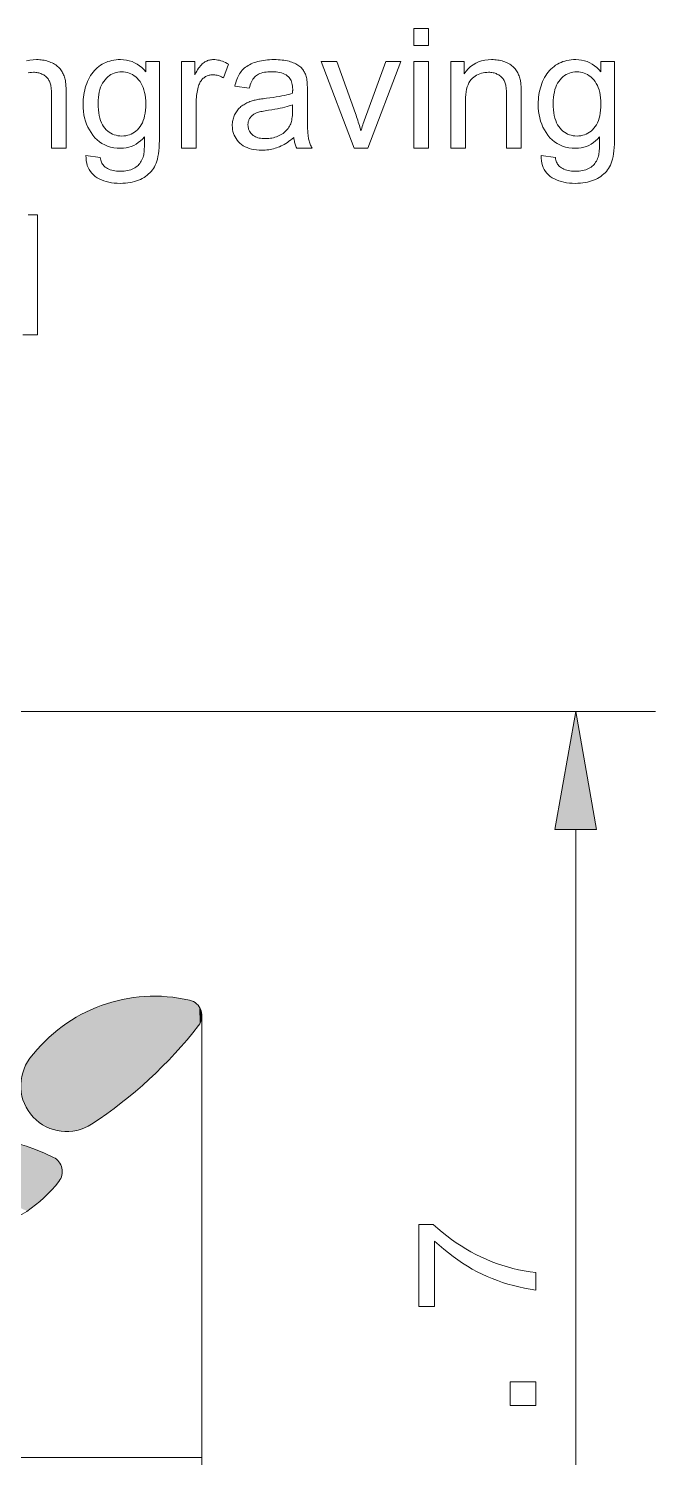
# Model space of a CAD drawing. Extents: x 5 to 409, y 5 to 583.
# Drawn here: x 292.36 to 308.09, y 339.34 to 375.17 of the extents above; entities that cross this region are included whole.
import ezdxf

# ---------------------------------------------------------------- set-up
doc = ezdxf.new("R2010")
doc.units = 0
doc.linetypes.add('CENTERX2', pattern=[20.32, 12.7, -2.54, 2.54, -2.54])
for name, color, linetype, lineweight in [('CENTERLINE', 4, 'CENTERX2', 25), ('DIMENSIONS', 2, 'Continuous', 25), ('OUTLINE', 7, 'Continuous', 70), ('TEXT', 2, 'Continuous', 25)]:
    doc.layers.add(name, color=color, linetype=linetype, lineweight=lineweight)

msp = doc.modelspace()

# ---------------------------------------------------------------- linework, layer by layer
at = {"layer": 'CENTERLINE', "lineweight": 18}
msp.add_line((296.714, 339.34), (227.314, 339.337), dxfattribs=at)
at = {"layer": 'DIMENSIONS', "lineweight": 13}
for p, q in [((239.09, 358.045), (308.088, 358.045)), ((306.088, 323.591), (306.088, 355.09)), ((296.714, 350.415), (296.714, 306.719))]:
    msp.add_line(p, q, dxfattribs=at)
for points in [[(306.609, 355.09), (306.088, 358.045), (305.567, 355.09)], [(305.088, 343.536), (304.944, 343.558), (304.803, 343.583), (304.663, 343.613), (304.526, 343.646), (304.39, 343.684), (304.256, 343.726), (304.125, 343.772), (303.995, 343.822), (303.868, 343.876), (303.742, 343.934), (303.618, 343.996), (303.495, 344.063), (303.373, 344.135), (303.252, 344.211), (303.132, 344.292), (303.014, 344.377), (302.896, 344.467), (302.78, 344.562), (302.664, 344.661), (302.55, 344.765), (302.55, 343.125), (302.156, 343.125), (302.156, 345.181), (302.514, 345.181), (302.626, 345.08), (302.74, 344.984), (302.855, 344.892), (302.973, 344.805), (303.092, 344.721), (303.212, 344.642), (303.334, 344.567), (303.458, 344.496), (303.584, 344.429), (303.711, 344.367), (303.841, 344.309), (303.972, 344.255), (304.104, 344.205), (304.239, 344.159), (304.376, 344.118), (304.515, 344.08), (304.655, 344.047), (304.798, 344.018), (304.942, 343.993), (305.088, 343.973)], [(305.088, 340.64), (304.445, 340.64), (304.445, 341.236), (305.088, 341.236)]]:
    msp.add_lwpolyline(points, close=True, dxfattribs=at)
msp.add_solid([(306.609, 355.09), (306.088, 358.045), (306.609, 355.09), (305.567, 355.09)], dxfattribs=at)
at = {"layer": 'OUTLINE', "lineweight": 18}
for centre, radius, start, end in [((295.522, 346.998), 3.908, 76.9466, 143.0197), ((296.314, 350.415), 0.4, 322.0938, 76.9466), ((287.865, 356.994), 11.108, 303.1856, 322.0938), ((293.317, 348.658), 1.148, 143.0197, 303.1856), ((290.824, 342.565), 4.814, 63.2618, 109.6319), ((292.81, 346.507), 0.4, 322.1442, 63.2618), ((290.407, 348.375), 3.444, 249.2813, 322.1442)]:
    msp.add_arc(centre, radius, start, end, dxfattribs=at)
at = {"layer": 'OUTLINE', "lineweight": 5}
for points in [[(296.658, 350.211), (294.728, 350.824), (294.186, 350.67), (294.454, 350.757)], [(296.658, 350.211), (295.286, 350.898), (294.728, 350.824), (295.005, 350.871)], [(296.658, 350.211), (295.849, 350.892), (295.286, 350.898), (295.567, 350.905)], [(296.658, 350.211), (296.405, 350.805), (295.849, 350.892), (296.128, 350.858)], [(296.658, 350.211), (294.186, 350.67), (293.673, 350.44), (293.925, 350.565)], [(296.658, 350.211), (296.498, 350.77), (296.405, 350.805), (296.453, 350.79)], [(296.658, 350.211), (296.581, 350.713), (296.498, 350.77), (296.541, 350.744)], [(296.658, 350.211), (296.646, 350.638), (296.581, 350.713), (296.616, 350.678)], [(296.658, 350.211), (296.691, 350.549), (296.646, 350.638), (296.672, 350.595)], [(296.658, 350.211), (296.713, 350.451), (296.691, 350.549), (296.705, 350.5)], [(296.658, 350.211), (292.219, 348.993), (292.171, 348.597), (292.178, 348.797)], [(296.658, 350.211), (292.171, 348.597), (292.261, 348.208), (292.199, 348.398)], [(296.658, 350.211), (292.4, 349.348), (292.219, 348.993), (292.294, 349.178)], [(296.658, 350.211), (292.261, 348.208), (292.479, 347.874), (292.355, 348.031)], [(296.658, 350.211), (292.77, 349.772), (292.4, 349.348), (292.577, 349.567)], [(296.658, 350.211), (292.479, 347.874), (292.798, 347.634), (292.628, 347.74)], [(296.658, 350.211), (293.197, 350.139), (292.77, 349.772), (292.977, 349.963)], [(296.658, 350.211), (292.798, 347.634), (293.18, 347.518), (292.984, 347.559)], [(296.658, 350.211), (293.18, 347.518), (293.579, 347.54), (293.38, 347.512)], [(296.658, 350.211), (293.673, 350.44), (293.197, 350.139), (293.43, 350.298)], [(296.658, 350.211), (293.579, 347.54), (293.945, 347.697), (293.769, 347.603)], [(296.658, 350.211), (293.945, 347.697), (294.324, 347.956), (294.136, 347.825)], [(296.658, 350.211), (294.324, 347.956), (294.691, 348.23), (294.509, 348.091)], [(296.658, 350.211), (294.691, 348.23), (295.046, 348.519), (294.87, 348.373)], [(296.658, 350.211), (295.046, 348.519), (295.39, 348.822), (295.22, 348.669)], [(296.658, 350.211), (295.39, 348.822), (295.72, 349.139), (295.557, 348.979)], [(296.658, 350.211), (295.72, 349.139), (296.038, 349.47), (295.881, 349.303)], [(296.658, 350.211), (296.038, 349.47), (296.341, 349.814), (296.191, 349.64)], [(296.658, 350.211), (296.341, 349.814), (296.63, 350.169), (296.487, 349.99)], [(296.658, 350.211), (296.709, 350.351), (296.713, 350.451), (296.714, 350.401)], [(296.658, 350.211), (296.681, 350.255), (296.709, 350.351), (296.698, 350.302)], [(289.063, 347.035), (292.545, 347.061), (292.082, 347.211), (292.315, 347.142)], [(289.063, 347.035), (292.99, 346.864), (292.545, 347.061), (292.77, 346.968)], [(289.063, 347.035), (292.329, 345.517), (292.757, 345.857), (292.55, 345.679)], [(289.063, 347.035), (292.757, 345.857), (293.126, 346.261), (292.95, 346.052)], [(289.063, 347.035), (293.126, 346.261), (293.172, 346.336), (293.151, 346.297)], [(289.063, 347.035), (293.172, 346.336), (293.201, 346.42), (293.189, 346.377)], [(289.063, 347.035), (293.201, 346.42), (293.21, 346.507), (293.208, 346.463)], [(289.063, 347.035), (293.21, 346.507), (293.2, 346.595), (293.208, 346.551)], [(289.063, 347.035), (293.2, 346.595), (293.172, 346.678), (293.188, 346.637)], [(289.063, 347.035), (293.172, 346.678), (293.125, 346.753), (293.151, 346.717)], [(289.063, 347.035), (293.125, 346.753), (293.064, 346.816), (293.096, 346.786)], [(289.063, 347.035), (293.064, 346.816), (292.99, 346.864), (293.028, 346.842)]]:
    msp.add_solid(points, dxfattribs=at)
at = {"layer": 'TEXT', "lineweight": 13}
for points in [[(302.028, 374.749), (302.028, 375.172), (302.396, 375.172), (302.396, 374.749)], [(293.805, 371.992), (294.164, 371.939), (294.169, 371.907), (294.176, 371.876), (294.184, 371.848), (294.194, 371.821), (294.206, 371.796), (294.219, 371.773), (294.234, 371.751), (294.251, 371.731), (294.269, 371.714), (294.288, 371.698), (294.317, 371.678), (294.347, 371.661), (294.38, 371.645), (294.414, 371.632), (294.451, 371.621), (294.489, 371.612), (294.529, 371.604), (294.572, 371.599), (294.616, 371.596), (294.663, 371.595), (294.713, 371.596), (294.761, 371.599), (294.806, 371.604), (294.849, 371.612), (294.889, 371.621), (294.928, 371.632), (294.964, 371.645), (294.997, 371.661), (295.029, 371.678), (295.058, 371.698), (295.085, 371.719), (295.11, 371.742), (295.133, 371.766), (295.155, 371.792), (295.174, 371.82), (295.192, 371.85), (295.209, 371.881), (295.223, 371.914), (295.235, 371.948), (295.246, 371.984), (295.252, 372.009), (295.256, 372.039), (295.261, 372.074), (295.264, 372.114), (295.267, 372.158), (295.269, 372.208), (295.271, 372.263), (295.272, 372.323), (295.273, 372.387), (295.273, 372.457), (295.223, 372.403), (295.171, 372.354), (295.117, 372.312), (295.061, 372.275), (295.002, 372.243), (294.94, 372.218), (294.876, 372.198), (294.81, 372.184), (294.742, 372.175), (294.671, 372.172), (294.583, 372.176), (294.5, 372.185), (294.42, 372.201), (294.345, 372.224), (294.274, 372.253), (294.206, 372.289), (294.143, 372.331), (294.084, 372.379), (294.028, 372.434), (293.977, 372.496), (293.931, 372.562), (293.889, 372.63), (293.852, 372.701), (293.82, 372.775), (293.793, 372.851), (293.771, 372.93), (293.754, 373.011), (293.742, 373.095), (293.734, 373.182), (293.732, 373.271), (293.733, 373.333), (293.736, 373.394), (293.742, 373.454), (293.75, 373.512), (293.76, 373.57), (293.772, 373.627), (293.787, 373.683), (293.804, 373.738), (293.823, 373.792), (293.844, 373.845), (293.868, 373.897), (293.893, 373.946), (293.921, 373.992), (293.951, 374.036), (293.982, 374.078), (294.016, 374.118), (294.051, 374.155), (294.089, 374.189), (294.129, 374.222), (294.171, 374.251), (294.214, 374.279), (294.259, 374.303), (294.306, 374.324), (294.354, 374.343), (294.403, 374.359), (294.454, 374.372), (294.507, 374.382), (294.561, 374.389), (294.616, 374.393), (294.673, 374.395), (294.749, 374.392), (294.822, 374.382), (294.892, 374.367), (294.959, 374.345), (295.024, 374.317), (295.086, 374.283), (295.146, 374.242), (295.202, 374.196), (295.256, 374.143), (295.307, 374.084), (295.307, 374.346), (295.647, 374.346), (295.647, 372.467), (295.646, 372.368), (295.643, 372.276), (295.638, 372.189), (295.631, 372.108), (295.621, 372.033), (295.61, 371.964), (295.597, 371.901), (295.581, 371.844), (295.563, 371.793), (295.544, 371.748), (295.522, 371.706), (295.498, 371.667), (295.471, 371.629), (295.442, 371.592), (295.41, 371.558), (295.376, 371.526), (295.34, 371.495), (295.301, 371.466), (295.26, 371.439), (295.216, 371.413), (295.171, 371.39), (295.123, 371.369), (295.073, 371.35), (295.021, 371.335), (294.967, 371.321), (294.91, 371.31), (294.852, 371.301), (294.792, 371.295), (294.729, 371.292), (294.665, 371.29), (294.589, 371.292), (294.515, 371.297), (294.445, 371.306), (294.378, 371.318), (294.313, 371.334), (294.252, 371.353), (294.194, 371.376), (294.138, 371.402), (294.086, 371.432), (294.037, 371.465), (293.991, 371.502), (293.951, 371.542), (293.915, 371.586), (293.885, 371.634), (293.859, 371.685), (293.838, 371.739), (293.823, 371.797), (293.812, 371.859), (293.806, 371.924)], [(296.2, 372.172), (296.2, 374.346), (296.531, 374.346), (296.531, 374.016), (296.556, 374.061), (296.581, 374.102), (296.606, 374.141), (296.63, 374.176), (296.653, 374.208), (296.676, 374.237), (296.699, 374.263), (296.722, 374.285), (296.744, 374.305), (296.766, 374.321), (296.787, 374.335), (296.809, 374.348), (296.832, 374.359), (296.855, 374.368), (296.878, 374.376), (296.902, 374.383), (296.926, 374.388), (296.951, 374.392), (296.976, 374.394), (297.002, 374.395), (297.039, 374.393), (297.077, 374.39), (297.114, 374.384), (297.152, 374.376), (297.19, 374.365), (297.228, 374.352), (297.266, 374.337), (297.304, 374.319), (297.342, 374.299), (297.38, 374.276), (297.254, 373.934), (297.227, 373.949), (297.2, 373.963), (297.173, 373.975), (297.146, 373.985), (297.119, 373.994), (297.092, 374.001), (297.064, 374.007), (297.037, 374.011), (297.01, 374.013), (296.983, 374.014), (296.96, 374.013), (296.936, 374.011), (296.913, 374.008), (296.891, 374.002), (296.869, 373.996), (296.847, 373.988), (296.826, 373.978), (296.806, 373.968), (296.786, 373.955), (296.767, 373.941), (296.748, 373.926), (296.73, 373.91), (296.714, 373.893), (296.698, 373.874), (296.684, 373.855), (296.671, 373.834), (296.659, 373.812), (296.648, 373.789), (296.638, 373.765), (296.629, 373.74), (296.618, 373.7), (296.607, 373.66), (296.598, 373.619), (296.59, 373.577), (296.583, 373.534), (296.578, 373.491), (296.574, 373.447), (296.571, 373.402), (296.569, 373.356), (296.568, 373.31), (296.568, 372.172)], [(299.018, 372.44), (298.977, 372.407), (298.936, 372.375), (298.896, 372.345), (298.856, 372.318), (298.817, 372.292), (298.778, 372.268), (298.739, 372.247), (298.7, 372.228), (298.662, 372.21), (298.624, 372.195), (298.585, 372.181), (298.547, 372.169), (298.508, 372.158), (298.468, 372.149), (298.427, 372.141), (298.387, 372.135), (298.345, 372.13), (298.303, 372.126), (298.261, 372.124), (298.217, 372.123), (298.147, 372.125), (298.081, 372.13), (298.017, 372.139), (297.957, 372.151), (297.901, 372.167), (297.847, 372.186), (297.797, 372.209), (297.751, 372.235), (297.707, 372.265), (297.667, 372.298), (297.63, 372.334), (297.598, 372.372), (297.569, 372.412), (297.544, 372.454), (297.523, 372.497), (297.505, 372.543), (297.492, 372.591), (297.482, 372.64), (297.477, 372.692), (297.475, 372.745), (297.475, 372.777), (297.477, 372.808), (297.481, 372.839), (297.486, 372.869), (297.493, 372.898), (297.501, 372.927), (297.51, 372.955), (297.521, 372.983), (297.533, 373.01), (297.547, 373.037), (297.562, 373.063), (297.578, 373.088), (297.595, 373.111), (297.613, 373.134), (297.631, 373.156), (297.651, 373.177), (297.671, 373.196), (297.692, 373.215), (297.714, 373.232), (297.738, 373.249), (297.761, 373.264), (297.786, 373.279), (297.811, 373.293), (297.836, 373.306), (297.863, 373.319), (297.889, 373.33), (297.917, 373.341), (297.945, 373.351), (297.973, 373.361), (298.003, 373.369), (298.025, 373.375), (298.05, 373.381), (298.078, 373.386), (298.107, 373.392), (298.139, 373.398), (298.173, 373.403), (298.209, 373.409), (298.247, 373.414), (298.287, 373.419), (298.33, 373.425), (298.417, 373.436), (298.499, 373.447), (298.576, 373.458), (298.649, 373.471), (298.717, 373.483), (298.781, 373.496), (298.839, 373.509), (298.893, 373.523), (298.942, 373.537), (298.987, 373.552), (298.987, 373.566), (298.988, 373.58), (298.988, 373.592), (298.988, 373.603), (298.988, 373.613), (298.989, 373.623), (298.989, 373.63), (298.989, 373.637), (298.989, 373.643), (298.989, 373.648), (298.988, 373.691), (298.985, 373.732), (298.98, 373.771), (298.972, 373.807), (298.963, 373.84), (298.951, 373.87), (298.938, 373.898), (298.922, 373.923), (298.904, 373.945), (298.885, 373.965), (298.855, 373.989), (298.823, 374.01), (298.787, 374.029), (298.75, 374.045), (298.709, 374.059), (298.666, 374.07), (298.62, 374.079), (298.571, 374.085), (298.519, 374.089), (298.465, 374.09), (298.414, 374.089), (298.367, 374.086), (298.321, 374.082), (298.279, 374.075), (298.239, 374.067), (298.202, 374.057), (298.168, 374.045), (298.136, 374.031), (298.107, 374.016), (298.081, 373.999), (298.057, 373.979), (298.034, 373.957), (298.013, 373.931), (297.993, 373.903), (297.974, 373.873), (297.956, 373.839), (297.94, 373.803), (297.925, 373.763), (297.911, 373.721), (297.898, 373.676), (297.538, 373.725), (297.548, 373.771), (297.56, 373.814), (297.573, 373.856), (297.587, 373.896), (297.603, 373.935), (297.62, 373.971), (297.638, 374.006), (297.657, 374.039), (297.678, 374.07), (297.7, 374.099), (297.723, 374.127), (297.749, 374.153), (297.776, 374.178), (297.806, 374.202), (297.837, 374.225), (297.871, 374.246), (297.906, 374.266), (297.944, 374.285), (297.984, 374.302), (298.025, 374.318), (298.068, 374.333), (298.113, 374.346), (298.159, 374.357), (298.206, 374.367), (298.255, 374.375), (298.305, 374.382), (298.356, 374.388), (298.409, 374.392), (298.463, 374.394), (298.518, 374.395), (298.573, 374.394), (298.625, 374.392), (298.676, 374.389), (298.724, 374.384), (298.77, 374.378), (298.815, 374.371), (298.857, 374.363), (298.897, 374.353), (298.935, 374.342), (298.971, 374.329), (299.004, 374.316), (299.036, 374.302), (299.067, 374.287), (299.095, 374.271), (299.121, 374.255), (299.146, 374.238), (299.169, 374.221), (299.19, 374.203), (299.209, 374.184), (299.226, 374.164), (299.242, 374.144), (299.257, 374.123), (299.271, 374.1), (299.284, 374.077), (299.296, 374.052), (299.307, 374.027), (299.317, 374), (299.326, 373.972), (299.334, 373.944), (299.341, 373.914), (299.344, 373.893), (299.348, 373.87), (299.35, 373.844), (299.353, 373.814), (299.355, 373.782), (299.356, 373.746), (299.358, 373.708), (299.359, 373.666), (299.359, 373.622), (299.359, 373.574), (299.359, 373.083), (299.36, 372.984), (299.36, 372.893), (299.361, 372.809), (299.363, 372.732), (299.365, 372.664), (299.368, 372.602), (299.371, 372.549), (299.374, 372.503), (299.378, 372.464), (299.383, 372.433), (299.388, 372.406), (299.394, 372.379), (299.401, 372.353), (299.409, 372.326), (299.418, 372.3), (299.428, 372.274), (299.438, 372.248), (299.45, 372.223), (299.463, 372.197), (299.476, 372.172), (299.091, 372.172), (299.08, 372.196), (299.07, 372.22), (299.061, 372.245), (299.052, 372.27), (299.044, 372.297), (299.037, 372.324), (299.031, 372.352), (299.026, 372.381), (299.021, 372.41)], [(300.534, 372.172), (299.707, 374.346), (300.096, 374.346), (300.563, 373.044), (300.578, 373.002), (300.592, 372.959), (300.607, 372.916), (300.621, 372.873), (300.635, 372.829), (300.649, 372.785), (300.663, 372.741), (300.676, 372.696), (300.689, 372.651), (300.702, 372.606), (300.712, 372.641), (300.723, 372.678), (300.735, 372.716), (300.747, 372.755), (300.761, 372.795), (300.775, 372.837), (300.79, 372.881), (300.805, 372.926), (300.822, 372.972), (300.839, 373.019), (301.322, 374.346), (301.7, 374.346), (300.878, 372.172)], [(302.028, 372.172), (302.028, 374.346), (302.396, 374.346), (302.396, 372.172)], [(302.957, 372.172), (302.957, 374.346), (303.288, 374.346), (303.288, 374.037), (303.338, 374.105), (303.393, 374.165), (303.451, 374.219), (303.514, 374.266), (303.581, 374.305), (303.652, 374.337), (303.728, 374.362), (303.808, 374.38), (303.892, 374.391), (303.98, 374.395), (304.019, 374.394), (304.057, 374.392), (304.095, 374.388), (304.132, 374.383), (304.169, 374.377), (304.204, 374.369), (304.24, 374.36), (304.274, 374.349), (304.308, 374.337), (304.341, 374.324), (304.373, 374.31), (304.404, 374.294), (304.433, 374.278), (304.46, 374.261), (304.485, 374.242), (304.509, 374.224), (304.531, 374.204), (304.552, 374.183), (304.571, 374.161), (304.588, 374.139), (304.604, 374.116), (304.619, 374.091), (304.633, 374.066), (304.645, 374.04), (304.657, 374.014), (304.668, 373.986), (304.678, 373.957), (304.687, 373.928), (304.695, 373.898), (304.702, 373.867), (304.706, 373.845), (304.71, 373.82), (304.713, 373.792), (304.716, 373.76), (304.718, 373.726), (304.72, 373.689), (304.721, 373.648), (304.722, 373.605), (304.723, 373.558), (304.723, 373.509), (304.723, 372.172), (304.355, 372.172), (304.355, 373.494), (304.354, 373.538), (304.353, 373.58), (304.351, 373.619), (304.348, 373.656), (304.344, 373.691), (304.339, 373.724), (304.333, 373.754), (304.327, 373.782), (304.32, 373.807), (304.312, 373.831), (304.302, 373.853), (304.292, 373.874), (304.28, 373.894), (304.267, 373.913), (304.252, 373.931), (304.236, 373.949), (304.219, 373.965), (304.2, 373.981), (304.18, 373.995), (304.159, 374.009), (304.137, 374.022), (304.114, 374.033), (304.09, 374.043), (304.065, 374.051), (304.04, 374.059), (304.014, 374.065), (303.987, 374.069), (303.96, 374.073), (303.931, 374.075), (303.902, 374.075), (303.856, 374.074), (303.811, 374.069), (303.767, 374.062), (303.724, 374.052), (303.683, 374.038), (303.643, 374.022), (303.604, 374.002), (303.567, 373.98), (303.531, 373.954), (303.496, 373.926), (303.464, 373.893), (303.435, 373.856), (303.409, 373.812), (303.387, 373.764), (303.368, 373.71), (303.353, 373.65), (303.341, 373.586), (303.332, 373.515), (303.327, 373.44), (303.325, 373.359), (303.325, 372.172)], [(305.22, 371.992), (305.578, 371.939), (305.584, 371.907), (305.59, 371.876), (305.599, 371.848), (305.609, 371.821), (305.621, 371.796), (305.634, 371.773), (305.649, 371.751), (305.665, 371.731), (305.683, 371.714), (305.703, 371.698), (305.732, 371.678), (305.762, 371.661), (305.794, 371.645), (305.829, 371.632), (305.865, 371.621), (305.904, 371.612), (305.944, 371.604), (305.987, 371.599), (306.031, 371.596), (306.078, 371.595), (306.128, 371.596), (306.175, 371.599), (306.221, 371.604), (306.264, 371.612), (306.304, 371.621), (306.343, 371.632), (306.379, 371.645), (306.412, 371.661), (306.444, 371.678), (306.473, 371.698), (306.499, 371.719), (306.525, 371.742), (306.548, 371.766), (306.569, 371.792), (306.589, 371.82), (306.607, 371.85), (306.623, 371.881), (306.638, 371.914), (306.65, 371.948), (306.661, 371.984), (306.666, 372.009), (306.671, 372.039), (306.675, 372.074), (306.679, 372.114), (306.682, 372.158), (306.684, 372.208), (306.686, 372.263), (306.687, 372.323), (306.688, 372.387), (306.687, 372.457), (306.638, 372.403), (306.586, 372.354), (306.532, 372.312), (306.475, 372.275), (306.416, 372.243), (306.355, 372.218), (306.291, 372.198), (306.225, 372.184), (306.157, 372.175), (306.086, 372.172), (305.998, 372.176), (305.915, 372.185), (305.835, 372.201), (305.76, 372.224), (305.688, 372.253), (305.621, 372.289), (305.558, 372.331), (305.498, 372.379), (305.443, 372.434), (305.392, 372.496), (305.345, 372.562), (305.304, 372.63), (305.267, 372.701), (305.235, 372.775), (305.208, 372.851), (305.186, 372.93), (305.169, 373.011), (305.156, 373.095), (305.149, 373.182), (305.146, 373.271), (305.148, 373.333), (305.151, 373.394), (305.157, 373.454), (305.165, 373.512), (305.175, 373.57), (305.187, 373.627), (305.202, 373.683), (305.219, 373.738), (305.238, 373.792), (305.259, 373.845), (305.283, 373.897), (305.308, 373.946), (305.336, 373.992), (305.365, 374.036), (305.397, 374.078), (305.431, 374.118), (305.466, 374.155), (305.504, 374.189), (305.544, 374.222), (305.585, 374.251), (305.629, 374.279), (305.674, 374.303), (305.72, 374.324), (305.768, 374.343), (305.818, 374.359), (305.869, 374.372), (305.921, 374.382), (305.975, 374.389), (306.031, 374.393), (306.088, 374.395), (306.163, 374.392), (306.236, 374.382), (306.307, 374.367), (306.374, 374.345), (306.439, 374.317), (306.501, 374.283), (306.56, 374.242), (306.617, 374.196), (306.671, 374.143), (306.722, 374.084), (306.722, 374.346), (307.062, 374.346), (307.062, 372.467), (307.061, 372.368), (307.058, 372.276), (307.053, 372.189), (307.045, 372.108), (307.036, 372.033), (307.025, 371.964), (307.011, 371.901), (306.996, 371.844), (306.978, 371.793), (306.959, 371.748), (306.937, 371.706), (306.912, 371.667), (306.886, 371.629), (306.857, 371.592), (306.825, 371.558), (306.791, 371.526), (306.755, 371.495), (306.716, 371.466), (306.675, 371.439), (306.631, 371.413), (306.585, 371.39), (306.537, 371.369), (306.487, 371.35), (306.435, 371.335), (306.381, 371.321), (306.325, 371.31), (306.267, 371.301), (306.206, 371.295), (306.144, 371.292), (306.08, 371.29), (306.003, 371.292), (305.93, 371.297), (305.86, 371.306), (305.792, 371.318), (305.728, 371.334), (305.667, 371.353), (305.609, 371.376), (305.553, 371.402), (305.501, 371.432), (305.451, 371.465), (305.406, 371.502), (305.366, 371.542), (305.33, 371.586), (305.299, 371.634), (305.274, 371.685), (305.253, 371.739), (305.238, 371.797), (305.227, 371.859), (305.221, 371.924)], [(294.11, 373.298), (294.112, 373.215), (294.117, 373.136), (294.126, 373.062), (294.138, 372.993), (294.153, 372.928), (294.171, 372.868), (294.194, 372.812), (294.219, 372.762), (294.248, 372.715), (294.28, 372.674), (294.315, 372.636), (294.352, 372.603), (294.39, 372.573), (294.43, 372.548), (294.472, 372.526), (294.515, 372.509), (294.56, 372.495), (294.607, 372.485), (294.656, 372.479), (294.706, 372.477), (294.756, 372.479), (294.804, 372.485), (294.851, 372.495), (294.896, 372.508), (294.939, 372.526), (294.981, 372.548), (295.021, 372.573), (295.059, 372.602), (295.096, 372.635), (295.131, 372.673), (295.164, 372.714), (295.193, 372.76), (295.219, 372.81), (295.242, 372.864), (295.26, 372.924), (295.276, 372.987), (295.288, 373.055), (295.296, 373.127), (295.302, 373.204), (295.303, 373.286), (295.302, 373.363), (295.296, 373.437), (295.287, 373.507), (295.275, 373.573), (295.259, 373.635), (295.24, 373.694), (295.217, 373.748), (295.19, 373.798), (295.16, 373.845), (295.126, 373.887), (295.09, 373.926), (295.053, 373.96), (295.014, 373.991), (294.973, 374.017), (294.931, 374.039), (294.888, 374.057), (294.843, 374.072), (294.797, 374.082), (294.749, 374.088), (294.7, 374.09), (294.651, 374.088), (294.604, 374.082), (294.559, 374.072), (294.515, 374.058), (294.473, 374.04), (294.432, 374.018), (294.392, 373.992), (294.354, 373.962), (294.317, 373.928), (294.282, 373.89), (294.25, 373.848), (294.22, 373.803), (294.195, 373.753), (294.172, 373.7), (294.153, 373.642), (294.138, 373.581), (294.126, 373.516), (294.117, 373.447), (294.112, 373.374)], [(305.525, 373.298), (305.527, 373.215), (305.532, 373.136), (305.54, 373.062), (305.552, 372.993), (305.568, 372.928), (305.586, 372.868), (305.608, 372.812), (305.634, 372.762), (305.663, 372.715), (305.695, 372.674), (305.73, 372.636), (305.766, 372.603), (305.805, 372.573), (305.845, 372.548), (305.886, 372.526), (305.93, 372.509), (305.975, 372.495), (306.022, 372.485), (306.07, 372.479), (306.121, 372.477), (306.17, 372.479), (306.219, 372.485), (306.265, 372.495), (306.31, 372.508), (306.354, 372.526), (306.396, 372.548), (306.436, 372.573), (306.474, 372.602), (306.511, 372.635), (306.546, 372.673), (306.579, 372.714), (306.608, 372.76), (306.634, 372.81), (306.656, 372.864), (306.675, 372.924), (306.691, 372.987), (306.703, 373.055), (306.711, 373.127), (306.716, 373.204), (306.718, 373.286), (306.716, 373.363), (306.711, 373.437), (306.702, 373.507), (306.69, 373.573), (306.674, 373.635), (306.654, 373.694), (306.631, 373.748), (306.605, 373.798), (306.575, 373.845), (306.541, 373.887), (306.505, 373.926), (306.467, 373.96), (306.428, 373.991), (306.388, 374.017), (306.346, 374.039), (306.303, 374.057), (306.258, 374.072), (306.211, 374.082), (306.164, 374.088), (306.114, 374.09), (306.066, 374.088), (306.019, 374.082), (305.974, 374.072), (305.93, 374.058), (305.887, 374.04), (305.846, 374.018), (305.807, 373.992), (305.769, 373.962), (305.732, 373.928), (305.697, 373.89), (305.664, 373.848), (305.635, 373.803), (305.609, 373.753), (305.587, 373.7), (305.568, 373.642), (305.553, 373.581), (305.541, 373.516), (305.532, 373.447), (305.527, 373.374)], [(298.987, 373.263), (298.945, 373.247), (298.899, 373.231), (298.848, 373.216), (298.794, 373.201), (298.736, 373.187), (298.674, 373.174), (298.608, 373.16), (298.538, 373.148), (298.463, 373.136), (298.385, 373.124), (298.341, 373.117), (298.3, 373.11), (298.261, 373.103), (298.225, 373.096), (298.191, 373.089), (298.161, 373.082), (298.132, 373.074), (298.107, 373.066), (298.084, 373.058), (298.064, 373.05), (298.046, 373.042), (298.028, 373.032), (298.011, 373.022), (297.996, 373.011), (297.981, 373), (297.966, 372.987), (297.953, 372.974), (297.941, 372.96), (297.929, 372.946), (297.919, 372.93), (297.909, 372.915), (297.9, 372.898), (297.893, 372.882), (297.886, 372.865), (297.88, 372.847), (297.876, 372.83), (297.872, 372.812), (297.87, 372.793), (297.868, 372.775), (297.868, 372.756), (297.869, 372.727), (297.872, 372.699), (297.878, 372.672), (297.885, 372.646), (297.895, 372.62), (297.908, 372.596), (297.922, 372.573), (297.939, 372.551), (297.958, 372.53), (297.979, 372.51), (298.002, 372.491), (298.028, 372.475), (298.055, 372.46), (298.085, 372.447), (298.116, 372.436), (298.15, 372.427), (298.186, 372.421), (298.224, 372.416), (298.263, 372.413), (298.305, 372.412), (298.348, 372.413), (298.389, 372.415), (298.429, 372.42), (298.468, 372.427), (298.506, 372.435), (298.544, 372.445), (298.58, 372.457), (298.616, 372.471), (298.65, 372.487), (298.684, 372.505), (298.716, 372.524), (298.747, 372.545), (298.776, 372.567), (298.803, 372.59), (298.828, 372.615), (298.851, 372.641), (298.873, 372.669), (298.893, 372.698), (298.911, 372.728), (298.928, 372.76), (298.939, 372.786), (298.949, 372.814), (298.958, 372.845), (298.966, 372.878), (298.972, 372.914), (298.977, 372.952), (298.982, 372.993), (298.984, 373.035), (298.986, 373.08), (298.987, 373.128)]]:
    msp.add_lwpolyline(points, close=True, dxfattribs=at)
for points in [[(292.313, 374.362), (292.393, 374.38), (292.477, 374.391), (292.565, 374.395), (292.604, 374.394), (292.643, 374.392), (292.68, 374.388), (292.717, 374.383), (292.754, 374.377), (292.79, 374.369), (292.825, 374.36), (292.859, 374.349), (292.893, 374.337), (292.926, 374.324), (292.959, 374.31), (292.989, 374.294), (293.018, 374.278), (293.045, 374.261), (293.071, 374.242), (293.094, 374.224), (293.117, 374.204), (293.137, 374.183), (293.156, 374.161), (293.173, 374.139), (293.189, 374.116), (293.204, 374.091), (293.218, 374.066), (293.231, 374.04), (293.243, 374.014), (293.254, 373.986), (293.264, 373.957), (293.273, 373.928), (293.281, 373.898), (293.288, 373.867), (293.292, 373.845), (293.295, 373.82), (293.298, 373.792), (293.301, 373.76), (293.303, 373.726), (293.305, 373.689), (293.306, 373.648), (293.307, 373.605), (293.308, 373.558), (293.308, 373.509), (293.308, 372.172), (292.94, 372.172), (292.94, 373.494), (292.939, 373.538), (292.938, 373.58), (292.936, 373.619), (292.933, 373.656), (292.929, 373.691), (292.924, 373.724), (292.919, 373.754), (292.912, 373.782), (292.905, 373.807), (292.897, 373.831), (292.888, 373.853), (292.877, 373.874), (292.865, 373.894), (292.852, 373.913), (292.837, 373.931), (292.821, 373.949), (292.804, 373.965), (292.786, 373.981), (292.766, 373.995), (292.744, 374.009), (292.722, 374.022), (292.699, 374.033), (292.675, 374.043), (292.651, 374.051), (292.625, 374.059), (292.599, 374.065), (292.573, 374.069), (292.545, 374.073), (292.517, 374.075), (292.488, 374.075), (292.441, 374.074), (292.396, 374.069), (292.352, 374.062)], [(292.354, 370.502), (292.591, 370.502), (292.591, 367.49), (292.223, 367.49)]]:
    msp.add_lwpolyline(points, dxfattribs=at)

doc.saveas('drawing.dxf')
